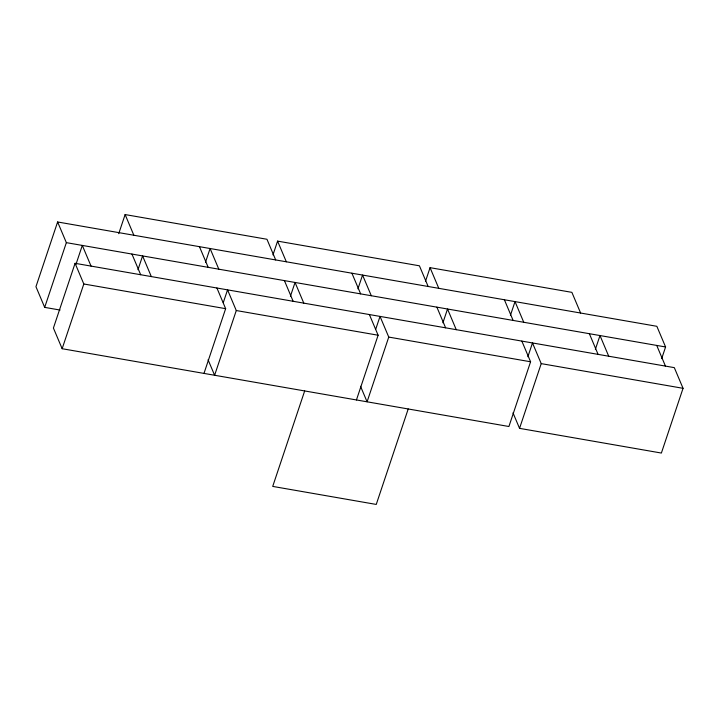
<?xml version="1.0" encoding="UTF-8"?>
<svg xmlns="http://www.w3.org/2000/svg" width="719" height="719" viewBox="0 0 719 719"><rect width="100%" height="100%" fill="white"/><g stroke="black" fill="none" stroke-linecap="round" stroke-linejoin="round"><path stroke-width="1.08" d="M661.678 358.646L665.587 346.971L656.851 326.3L57.619 221.973L35.95 286.701L44.686 307.373L60.072 310.051M44.686 307.373L66.355 242.645L57.619 221.973M512.998 412.85L519.549 428.353L661.381 453.051L683.05 388.314L674.314 367.643L75.082 263.316L53.413 328.044L62.149 348.715L508.908 426.502L530.586 361.774L521.85 341.103M75.917 264.52L82.308 245.422L91.043 266.093M62.149 348.715L83.817 283.987L75.082 263.316M118.725 233.675L125.124 214.568L266.956 239.265L275.683 259.936M137.967 269.706L142.587 255.919L151.323 276.59M205.472 262.309L210.092 248.513L218.819 269.185M223.285 302.591L227.555 289.856L236.281 310.536L214.613 375.264L208.07 359.761M203.98 373.413L225.649 308.676L216.913 288.004M272.968 254.912L277.588 241.117L419.42 265.805L428.156 286.486M290.431 296.255L295.051 282.459L303.786 303.13M304.676 390.938L272.717 486.404L376.253 504.432L408.212 408.967M357.936 288.858L362.556 275.062L371.292 295.734M375.758 329.14L380.018 316.405L388.754 337.076L367.085 401.804L360.534 386.301M356.444 399.953L378.113 335.225L369.386 314.554M425.441 281.453L430.061 267.666L571.884 292.354L580.619 313.026M442.904 322.804L447.524 309.008L456.25 329.679M510.409 315.398L515.02 301.603L523.756 322.283M527.872 356.75L532.491 342.954L541.218 363.625L519.549 428.353M595.368 349.344L599.988 335.548L608.723 356.22M66.355 242.645L665.587 346.971M83.817 283.987L225.649 308.676M236.281 310.536L378.113 335.225M388.754 337.076L530.586 361.774M541.218 363.625L683.05 388.314M656.726 345.426L665.452 366.097M589.355 333.697L598.082 354.368M504.387 299.751L513.114 320.422M430.061 267.666L438.788 288.337M436.882 307.157L445.618 327.828M351.915 273.211L360.65 293.882M277.588 241.117L286.324 261.788M284.418 280.608L293.145 301.279M199.451 246.662L208.186 267.333M125.124 214.568L133.851 235.239M131.945 254.059L140.681 274.739"/></g></svg>
